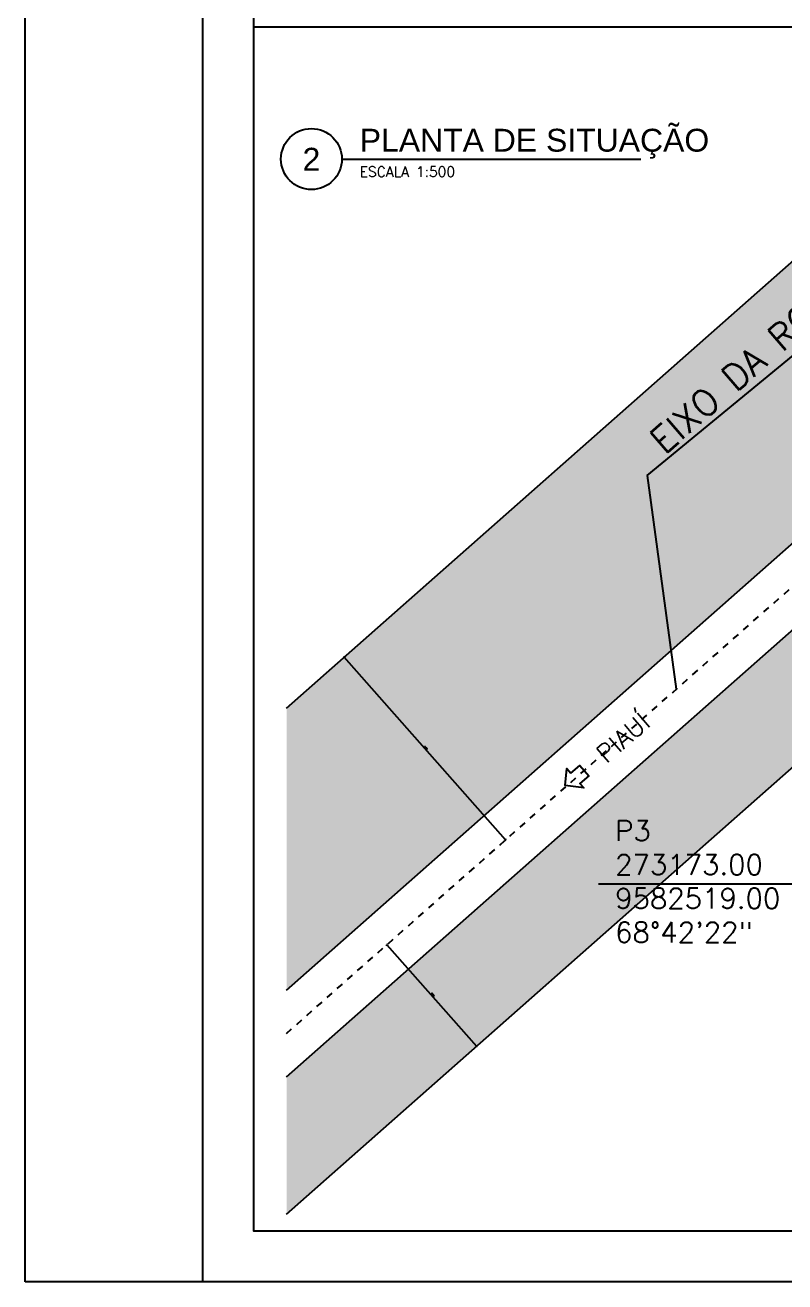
# Model space of a CAD drawing. Header units: millimetres. Extents: x 1111 to 1333, y -447 to -319.
# Drawn here: x 1112.22 to 1123.44, y -447 to -428.45 of the extents above; entities that cross this region are included whole.
import ezdxf
from ezdxf.enums import TextEntityAlignment as Align

# ---------------------------------------------------------------- set-up
doc = ezdxf.new("R2010")
doc.units = ezdxf.units.MM
doc.header["$PDMODE"] = 35
doc.linetypes.add('HIDDEN', pattern=[0.375, 0.25, -0.125])
for name, color, linetype in [('ARQ-COTAS', 30, 'Continuous'), ('ARQ-PENA-01', 1, 'Continuous'), ('ARQ-PENA-05', 5, 'Continuous'), ('ARQ-SÍMBOLOS', 2, 'Continuous'), ('ARQ-TEXTO2', 2, 'Continuous'), ('ARQ-TEXTO3', 3, 'Continuous'), ('ARQ-TEXTO4', 4, 'Continuous'), ('CERCAD-1', 1, 'Continuous'), ('CERCAD-2', 7, 'Continuous'), ('PRANCHA', 1, 'Continuous')]:
    doc.layers.add(name, color=color, linetype=linetype)
doc.styles.add('ARIAL', font='arial.ttf')
doc.styles.add('ROMANS', font='romans')
doc.styles.add('Romans_Anot', font='romans.shx')
doc.dimstyles.new('Escala 1-100', dxfattribs={"dimtxt": 0.2, "dimasz": 0.15, "dimexe": 0.1, "dimexo": 0.2, "dimgap": 0.15, "dimtad": 1, "dimzin": 4, "dimdsep": 46, "dimtxsty": 'Romans_Anot', "dimblk": 'OBLIQUE', "dimcen": 0.25, "dimclrd": 256, "dimclre": 256, "dimclrt": 2, "dimadec": 0, "dimazin": 0, "dimtfac": 1, "dimtix": 1, "dimtmove": 2, "dimatfit": 3, "dimfxl": 0, "dimlwd": -1, "dimlwe": -1, "dimarcsym": 0})

# ---------------------------------------------------------------- blocks, each defined once
blk = doc.blocks.new('_Oblique')
at = {"color": 0, "linetype": 'ByBlock', "lineweight": -2}
blk.add_line((-0.5, -0.5), (0.5, 0.5), dxfattribs=at)
blk = doc.blocks.new('*D286')
at = {"layer": 'ARQ-COTAS', "transparency": 16777216}
for p, q in [((-72.19, -36.03), (-102, -2.31)), ((-101.85, -2.18), (-101.92, -2.25)), ((-72.07, -35.92), (-72.12, -35.96))]:
    blk.add_line(p, q, dxfattribs=at)
at = {"layer": 'DEFPOINTS', "color": 0, "transparency": 16777216}
for p in [(-102, -2.31), (-102, -2.31), (-72.22, -36.05)]:
    blk.add_point(p, dxfattribs=at)
at = {"layer": 'ARQ-COTAS', "transparency": 16777216, "xscale": 0.15, "yscale": 0.15, "zscale": 0.15}
for p, rotation in [((-102, -2.31), 131.4803139421148), ((-72.19, -36.03), 311.4803139421148)]:
    blk.add_blockref('_Oblique', p, dxfattribs=dict(at, rotation=rotation))
at = {"layer": 'ARQ-COTAS', "color": 2, "transparency": 16777216, "insert": (-86.91, -19.01), "char_height": 0.2, "attachment_point": 5, "rotation": 311.4803, "style": 'Romans_Anot'}
blk.add_mtext('45.00', dxfattribs=at)
blk = doc.blocks.new('*D288')
at = {"layer": 'ARQ-COTAS', "transparency": 16777216}
for p, q in [((-94.23, -55.48), (-94.17, -55.43)), ((-94.09, -55.36), (-77.53, -74.09)), ((-77.38, -73.96), (-77.46, -74.03))]:
    blk.add_line(p, q, dxfattribs=at)
at = {"layer": 'DEFPOINTS', "color": 0, "transparency": 16777216}
for p in [(-94.08, -55.35), (-77.53, -74.09), (-77.53, -74.09)]:
    blk.add_point(p, dxfattribs=at)
at = {"layer": 'ARQ-COTAS', "transparency": 16777216, "xscale": 0.15, "yscale": 0.15, "zscale": 0.15}
for p, rotation in [((-94.09, -55.36), 131.4803139421148), ((-77.53, -74.09), 311.4803139421148)]:
    blk.add_blockref('_Oblique', p, dxfattribs=dict(at, rotation=rotation))
at = {"layer": 'ARQ-COTAS', "color": 2, "transparency": 16777216, "insert": (-85.63, -64.56), "char_height": 0.2, "attachment_point": 5, "rotation": 311.4803, "style": 'Romans_Anot'}
blk.add_mtext('25.00', dxfattribs=at)
blk = doc.blocks.new('*U172')
at = {"layer": 'ARQ-SÍMBOLOS'}
blk.add_line((0.6, 0), (6.487, 0), dxfattribs=at)
blk.add_circle((0, 0), 0.6, dxfattribs=at)
at = {"layer": 'ARQ-TEXTO2', "style": 'ROMANS'}
blk.add_attdef('ESCALA1', text='', height=0.2, dxfattribs=at).set_placement((0.951, -0.149), align=Align.TOP_LEFT)
at = {"layer": 'ARQ-TEXTO4', "style": 'ARIAL'}
blk.add_attdef('TITULODODESENHO', (0.951, 0.146), '', height=0.45, dxfattribs=at)
blk.add_attdef('0', text='', height=0.45, dxfattribs=at).set_placement((0, 0), align=Align.MIDDLE)
blk = doc.blocks.new('1')
at = {"layer": 'ARQ-COTAS'}
h = blk.add_hatch(dxfattribs=at)
h.set_pattern_fill('DOTS', color=256, scale=2, angle=-0.00936, style=0)
h.set_pattern_definition([(359.990636837, (-274241.0976, -9582558.288), (1.588018831, 3.1747405315), [0, -3.175])])
h.paths.add_polyline_path([(-112.63, -105.077), (-112.626, -79.728), (103.117, 110.736), (131.821, 110.731)])
h.paths.add_polyline_path([(-112.624, -63.719), (-112.615, -11.688), (26.072, 110.749), (84.989, 110.739)])
at = {"layer": 'ARQ-COTAS', "linetype": 'Continuous'}
for p, q in [((-46.063, 31.259), (4.726, 73.001)), ((-46.063, 31.259), (-40.704, -8.23)), ((-55.029, -44.095), (-16.948, -44.102))]:
    blk.add_line(p, q, dxfattribs=at)
at = {"layer": 'ARQ-PENA-01'}
for p, q in [((-112.626, -79.728), (103.117, 110.736)), ((-112.624, -63.719), (84.989, 110.739))]:
    blk.add_line(p, q, dxfattribs=at)
at = {"layer": 'ARQ-PENA-01', "linetype": 'HIDDEN'}
blk.add_line((-112.625, -71.723), (94.053, 110.737), dxfattribs=at)
at = {"layer": 'ARQ-PENA-05'}
for p, q in [((-112.63, -105.077), (131.821, 110.731)), ((-112.615, -11.688), (26.072, 110.749))]:
    blk.add_line(p, q, dxfattribs=at)
at = {"layer": 'ARQ-TEXTO3'}
blk.add_lwpolyline([(-60.123, -23.694), (-58.49, -22.275), (-56.844, -24.169), (-58.477, -25.589), (-57.746, -26.43), (-61.183, -25.977), (-60.854, -22.853)], close=True, dxfattribs=at)
at = {"layer": 'ARQ-TEXTO2', "insert": (-51.966, -32.466), "char_height": 3.744, "attachment_point": 1, "rotation": 359.99064, "style": 'ROMANS'}
blk.add_mtext('P3\\P{\\C2;273173.00\\P9582519.00\\P68°42\'22"}', dxfattribs=at)
at = {"layer": 'ARQ-TEXTO3', "attachment_point": 5, "rotation": 40.99064, "style": 'ROMANS'}
for s, insert, char_height in [('EIXO DA RODOVIA', (-23.48, 55.038), 4.8), ('PIAUÍ', (-50.508, -17.174), 3.36)]:
    blk.add_mtext(s, dxfattribs=dict(at, insert=insert, char_height=char_height))
at = {"layer": 'ARQ-COTAS'}
for base, p1, p2, picture, middle in [((-101.998, -2.314), (-72.216, -36.049), (-101.998, -2.314), '*D286', (-86.907, -19.005)), ((-77.534, -74.092), (-94.079, -55.351), (-77.534, -74.092), '*D288', (-85.626, -64.562))]:
    dim = blk.add_linear_dim(base=base, p1=p1, p2=p2, angle=131.48031, dimstyle='Escala 1-100', dxfattribs=at)
    dim.commit()
    dim.dimension.update_dxf_attribs({"geometry": picture, "text_midpoint": middle})

msp = doc.modelspace()

# ---------------------------------------------------------------- linework, layer by layer
at = {"layer": 'CERCAD-1'}
msp.add_lwpolyline([(1178.592, -446.25), (1115.592, -446.25), (1115.592, -403.35), (1178.592, -403.35)], close=True, dxfattribs=at)
at = {"layer": 'CERCAD-2'}
for p, q in [((1114.842, -447), (1114.842, -402.6)), ((1112.217, -447), (1112.217, -414.075)), ((1179.342, -447), (1112.217, -447))]:
    msp.add_line(p, q, dxfattribs=at)
at = {"layer": 'PRANCHA'}
msp.add_line((1115.592, -428.474), (1144.023, -428.474), dxfattribs=at)

# ---------------------------------------------------------------- block references
at = {"xscale": 0.08, "yscale": 0.08, "zscale": 0.08}
msp.add_blockref('1', (1125.087, -437.594), dxfattribs=at)
at = {"layer": 'ARQ-SÍMBOLOS', "xscale": 0.75, "yscale": 0.75, "zscale": 0.75}
msp.add_blockref('*U172', (1116.445, -430.424), dxfattribs=at).add_auto_attribs({'ESCALA1': 'ESCALA 1:500', '0': '2', 'TITULODODESENHO': 'PLANTA DE SITUAÇÃO'})

doc.saveas('drawing.dxf')
